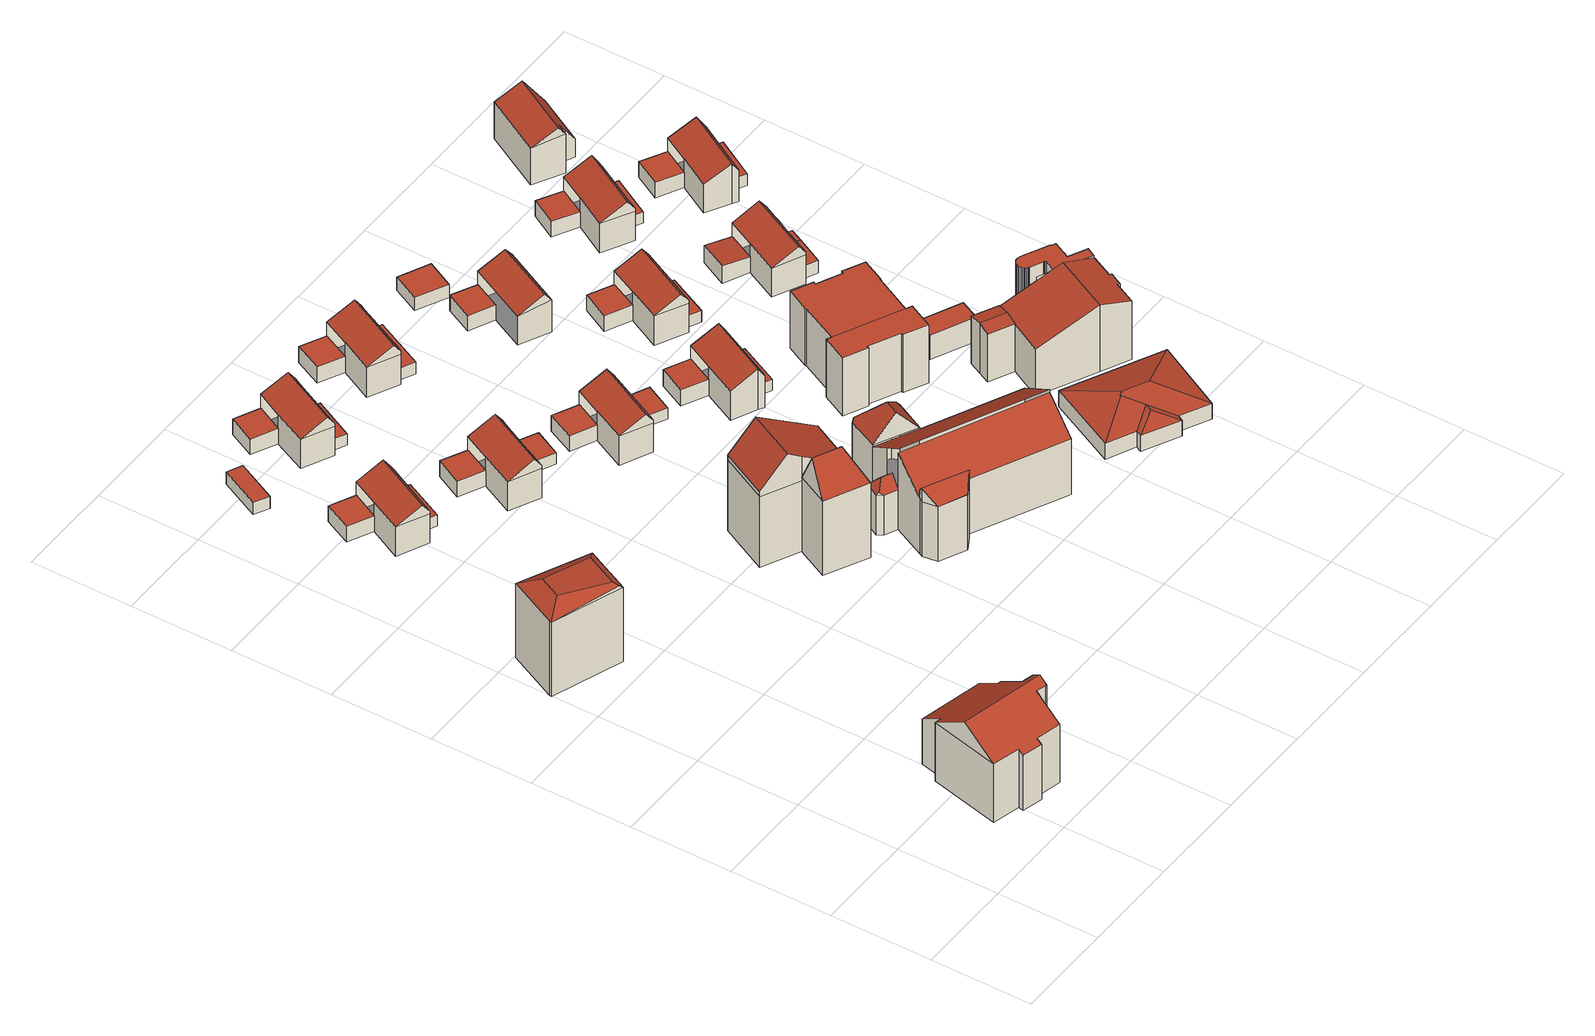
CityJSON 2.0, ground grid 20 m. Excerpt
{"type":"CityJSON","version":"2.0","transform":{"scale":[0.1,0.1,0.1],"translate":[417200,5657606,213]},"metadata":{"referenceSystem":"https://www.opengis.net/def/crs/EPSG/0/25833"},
"CityObjects":{
"building1":{"type":"Building","attributes":{"Dachtyp_tdc":"tdcFreeFormRoof","Gemeindeschluessel":14612000,"Dachneigung":33.65,"QualitaetDacherkennung":61,"Geometrietyp2DReferenz":"3000","measuredHeight":17.89,"function":"31001_9998","roofType":"5000"},"geometry":[{"type":"Solid","lod":"2","boundaries":[[[[0,1,2,3]],[[1,4,5,2]],[[4,6,7,5]],[[6,8,9,7]],[[8,10,11,9]],[[10,12,13,11]],[[12,14,15,13]],[[14,16,17,15]],[[16,18,19,17]],[[18,20,21,19]],[[20,22,23,21]],[[22,24,25,23]],[[26,1,0,27,28,29,30,31,32,33]],[[22,20,18,16,14,12,10,8,6,4,26,33,24]],[[32,24,33]],[[4,1,26]],[[25,34,35,36,37,38,39,3,2,5,7,9,11,13,15,17,19,21,23]],[[24,32,34,25]],[[32,31,35,34]],[[31,30,36,35]],[[30,29,37,36]],[[29,28,38,37]],[[28,27,39,38]],[[27,0,3,39]]]],"semantics":{"surfaces":[{"type":"WallSurface"},{"type":"RoofSurface"},{"type":"GroundSurface"}],"values":[[0,0,0,0,0,0,0,0,0,0,0,0,1,1,0,0,2,0,0,0,0,0,0,0]]}}]},
"building2":{"type":"Building","attributes":{"Dachtyp_tdc":"tdcFreeFormRoof","Gemeindeschluessel":14612000,"Dachneigung":3.62,"QualitaetDacherkennung":45,"Geometrietyp2DReferenz":"3000","measuredHeight":18.39,"function":"31001_9998","roofType":"5000"},"geometry":[{"type":"Solid","lod":"2","boundaries":[[[[40,41,42,43]],[[41,44,45,42]],[[44,46,47,45]],[[46,48,49,47]],[[48,40,43,49]],[[40,48,50,51,52]],[[52,51,53,54,41]],[[53,55,46,44,54]],[[55,50,48,46]],[[51,50,55,53]],[[44,41,54]],[[41,40,52]],[[43,42,45,47,49]]]],"semantics":{"surfaces":[{"type":"WallSurface"},{"type":"RoofSurface"},{"type":"GroundSurface"}],"values":[[0,0,0,0,0,1,1,1,1,1,0,0,2]]}}]},
"building3":{"type":"Building","attributes":{"Gemeindeschluessel":14612000,"Geometrietyp2DReferenz":"3000","function":"31001_9998","roofType":"9999"},"children":["building3-1","building3-2"]},
"building3-1":{"type":"BuildingPart","attributes":{"Dachtyp_tdc":"tdcPolyFlatRoof","Dachneigung":0,"QualitaetDacherkennung":70,"Geometrietyp2DReferenz":"3000","measuredHeight":3.49,"roofType":"1000"},"parents":["building3"],"geometry":[{"type":"MultiSurface","lod":"2","boundaries":[[[56,57,58,59]],[[57,60,61,58]],[[60,62,63,61]],[[62,60,57,56]],[[59,58,61,63]]],"semantics":{"surfaces":[{"type":"WallSurface"},{"type":"RoofSurface"},{"type":"GroundSurface"}],"values":[0,0,0,1,2]}}]},
"building3-2":{"type":"BuildingPart","attributes":{"Dachtyp_tdc":"tdcGableRoof","Dachneigung":25.85,"QualitaetDacherkennung":81,"Geometrietyp2DReferenz":"3000","measuredHeight":9.02,"roofType":"3100"},"parents":["building3"],"geometry":[{"type":"MultiSurface","lod":"2","boundaries":[[[64,65,66,63,62]],[[65,67,68,66]],[[67,69,70,68]],[[69,71,72,70]],[[71,73,74,72]],[[73,75,56,59,74]],[[64,75,73,76,77]],[[78,79,80,81,77,76]],[[64,77,81,65]],[[65,81,80,67]],[[67,80,79,69]],[[69,79,78,71]],[[71,78,76,73]],[[59,63,66,68,70,72,74]]],"semantics":{"surfaces":[{"type":"WallSurface"},{"type":"RoofSurface"},{"type":"GroundSurface"}],"values":[0,0,0,0,0,0,1,1,0,0,0,0,0,2]}}]},
"building4":{"type":"Building","attributes":{"Dachtyp_tdc":"tdcPolyFlatRoof","Gemeindeschluessel":14612000,"Dachneigung":0,"QualitaetDacherkennung":76,"Geometrietyp2DReferenz":"3000","measuredHeight":2.73,"function":"31001_9998","roofType":"1000"},"geometry":[{"type":"Solid","lod":"2","boundaries":[[[[82,83,84,85]],[[83,86,87,84]],[[86,88,89,87]],[[88,82,85,89]],[[88,86,83,82]],[[85,84,87,89]]]],"semantics":{"surfaces":[{"type":"WallSurface"},{"type":"RoofSurface"},{"type":"GroundSurface"}],"values":[[0,0,0,0,1,2]]}}]},
"building5":{"type":"Building","attributes":{"Dachtyp_tdc":"tdcPolyFlatRoof","Gemeindeschluessel":14612000,"Dachneigung":0,"QualitaetDacherkennung":77,"Geometrietyp2DReferenz":"3000","measuredHeight":2.48,"function":"31001_9998","roofType":"1000"},"geometry":[{"type":"Solid","lod":"2","boundaries":[[[[90,91,92,93]],[[91,94,95,92]],[[94,96,97,95]],[[96,90,93,97]],[[96,94,91,90]],[[93,92,95,97]]]],"semantics":{"surfaces":[{"type":"WallSurface"},{"type":"RoofSurface"},{"type":"GroundSurface"}],"values":[[0,0,0,0,1,2]]}}]},
"building6":{"type":"Building","attributes":{"Gemeindeschluessel":14612000,"Geometrietyp2DReferenz":"3000","function":"31001_9998","roofType":"9999"},"children":["building6-1","building6-2"]},
"building6-1":{"type":"BuildingPart","attributes":{"Dachtyp_tdc":"tdcGableRoof","Dachneigung":25.81,"QualitaetDacherkennung":81,"Geometrietyp2DReferenz":"3000","measuredHeight":9.02,"roofType":"3100"},"parents":["building6"],"geometry":[{"type":"MultiSurface","lod":"2","boundaries":[[[98,99,100,101,102]],[[99,103,104,100]],[[103,105,106,104]],[[105,107,108,106]],[[107,109,110,108]],[[109,111,112,113,110]],[[98,111,109,114,115]],[[116,117,118,119,115,114]],[[98,115,119,99]],[[99,119,118,103]],[[103,118,117,105]],[[105,117,116,107]],[[107,116,114,109]],[[113,101,100,104,106,108,110]]],"semantics":{"surfaces":[{"type":"WallSurface"},{"type":"RoofSurface"},{"type":"GroundSurface"}],"values":[0,0,0,0,0,0,1,1,0,0,0,0,0,2]}}]},
"building6-2":{"type":"BuildingPart","attributes":{"Dachtyp_tdc":"tdcPolyFlatRoof","Dachneigung":0,"QualitaetDacherkennung":62,"Geometrietyp2DReferenz":"3000","measuredHeight":3.47,"roofType":"1000"},"parents":["building6"],"geometry":[{"type":"MultiSurface","lod":"2","boundaries":[[[112,120,121,113]],[[120,122,123,121]],[[122,102,101,123]],[[102,122,120,112]],[[113,121,123,101]]],"semantics":{"surfaces":[{"type":"WallSurface"},{"type":"RoofSurface"},{"type":"GroundSurface"}],"values":[0,0,0,1,2]}}]},
"building7":{"type":"Building","attributes":{"Gemeindeschluessel":14612000,"Geometrietyp2DReferenz":"3000","function":"31001_9998","roofType":"9999"},"children":["building7-1","building7-2"]},
"building7-1":{"type":"BuildingPart","attributes":{"Dachtyp_tdc":"tdcPolyFlatRoof","Dachneigung":0,"QualitaetDacherkennung":64,"Geometrietyp2DReferenz":"3000","measuredHeight":3.41,"roofType":"1000"},"parents":["building7"],"geometry":[{"type":"MultiSurface","lod":"2","boundaries":[[[124,125,126,127]],[[125,128,129,126]],[[128,130,131,129]],[[130,128,125,124]],[[127,126,129,131]]],"semantics":{"surfaces":[{"type":"WallSurface"},{"type":"RoofSurface"},{"type":"GroundSurface"}],"values":[0,0,0,1,2]}}]},
"building7-2":{"type":"BuildingPart","attributes":{"Dachtyp_tdc":"tdcGableRoof","Dachneigung":25.8,"QualitaetDacherkennung":80,"Geometrietyp2DReferenz":"3000","measuredHeight":9.04,"roofType":"3100"},"parents":["building7"],"geometry":[{"type":"MultiSurface","lod":"2","boundaries":[[[132,133,134,131,130]],[[133,135,136,134]],[[135,137,138,136]],[[137,139,140,138]],[[139,141,142,140]],[[141,143,124,127,142]],[[132,143,141,144,145]],[[146,147,148,149,145,144]],[[132,145,149,133]],[[133,149,148,135]],[[135,148,147,137]],[[137,147,146,139]],[[139,146,144,141]],[[127,131,134,136,138,140,142]]],"semantics":{"surfaces":[{"type":"WallSurface"},{"type":"RoofSurface"},{"type":"GroundSurface"}],"values":[0,0,0,0,0,0,1,1,0,0,0,0,0,2]}}]},
"building8":{"type":"Building","attributes":{"Dachtyp_tdc":"tdcPolyFlatRoof","Gemeindeschluessel":14612000,"Dachneigung":0,"QualitaetDacherkennung":77,"Geometrietyp2DReferenz":"3000","measuredHeight":2.46,"function":"31001_9998","roofType":"1000"},"geometry":[{"type":"Solid","lod":"2","boundaries":[[[[150,151,152,136]],[[151,153,154,152]],[[153,155,138,154]],[[155,150,136,138]],[[155,153,151,150]],[[136,152,154,138]]]],"semantics":{"surfaces":[{"type":"WallSurface"},{"type":"RoofSurface"},{"type":"GroundSurface"}],"values":[[0,0,0,0,1,2]]}}]},
"building9":{"type":"Building","attributes":{"Dachtyp_tdc":"tdcPolyFlatRoof","Gemeindeschluessel":14612000,"Dachneigung":0,"QualitaetDacherkennung":84,"Geometrietyp2DReferenz":"3000","measuredHeight":2.47,"function":"31001_9998","roofType":"1000"},"geometry":[{"type":"Solid","lod":"2","boundaries":[[[[156,157,158,159]],[[157,160,161,158]],[[160,162,163,161]],[[162,156,159,163]],[[162,160,157,156]],[[159,158,161,163]]]],"semantics":{"surfaces":[{"type":"WallSurface"},{"type":"RoofSurface"},{"type":"GroundSurface"}],"values":[[0,0,0,0,1,2]]}}]},
"building10":{"type":"Building","attributes":{"Gemeindeschluessel":14612000,"Geometrietyp2DReferenz":"3000","function":"31001_9998","roofType":"9999"},"children":["building10-1","building10-2"]},
"building10-1":{"type":"BuildingPart","attributes":{"Dachtyp_tdc":"tdcGableRoof","Dachneigung":31.12,"QualitaetDacherkennung":4,"Geometrietyp2DReferenz":"3000","measuredHeight":22.89,"roofType":"3100"},"parents":["building10"],"geometry":[{"type":"MultiSurface","lod":"2","boundaries":[[[164,165,166,167]],[[165,168,169,166]],[[168,170,171,169]],[[170,172,173,171]],[[170,174,175,176,177,172]],[[178,175,174,179]],[[168,179,174,170]],[[165,178,179,168]],[[164,180,176,175,178,165]],[[173,167,166,169,171]]],"semantics":{"surfaces":[{"type":"WallSurface"},{"type":"RoofSurface"},{"type":"GroundSurface"}],"values":[0,0,0,0,1,1,0,0,0,2]}}]},
"building10-2":{"type":"BuildingPart","attributes":{"Dachtyp_tdc":"tdcFreeFormRoof","Dachneigung":63.81,"QualitaetDacherkennung":2,"Geometrietyp2DReferenz":"3000","measuredHeight":23.56,"roofType":"5000"},"parents":["building10"],"geometry":[{"type":"MultiSurface","lod":"2","boundaries":[[[181,182,183,173,172]],[[182,184,185,183]],[[184,180,164,167,185]],[[186,180,184]],[[187,186,184,182]],[[187,182,181]],[[186,187,181,177,180]],[[173,183,185,167]]],"semantics":{"surfaces":[{"type":"WallSurface"},{"type":"RoofSurface"},{"type":"GroundSurface"}],"values":[0,0,0,0,1,1,1,2]}}]},
"building11":{"type":"Building","attributes":{"Gemeindeschluessel":14612000,"Geometrietyp2DReferenz":"3000","function":"31001_9998","roofType":"9999"},"children":["building11-1","building11-2"]},
"building11-1":{"type":"BuildingPart","attributes":{"Dachtyp_tdc":"tdcPolyFlatRoof","Dachneigung":0,"QualitaetDacherkennung":63,"Geometrietyp2DReferenz":"3000","measuredHeight":3.48,"roofType":"1000"},"parents":["building11"],"geometry":[{"type":"MultiSurface","lod":"2","boundaries":[[[188,189,190,191]],[[189,192,193,190]],[[192,194,195,193]],[[194,192,189,188]],[[191,190,193,195]]],"semantics":{"surfaces":[{"type":"WallSurface"},{"type":"RoofSurface"},{"type":"GroundSurface"}],"values":[0,0,0,1,2]}}]},
"building11-2":{"type":"BuildingPart","attributes":{"Dachtyp_tdc":"tdcGableRoof","Dachneigung":25.8,"QualitaetDacherkennung":82,"Geometrietyp2DReferenz":"3000","measuredHeight":9.02,"roofType":"3100"},"parents":["building11"],"geometry":[{"type":"MultiSurface","lod":"2","boundaries":[[[196,197,198,199]],[[200,201,202,203]],[[204,205,201,200]],[[203,202,206,207]],[[191,195,208,209,210,211,212]],[[204,200,208,195,194]],[[200,203,209,208]],[[203,207,210,209]],[[207,196,211,210]],[[196,199,212,211]],[[199,213,188,191,212]],[[213,199,198,205,204]],[[206,202,201,205,198,197]],[[207,206,197,196]]],"semantics":{"surfaces":[{"type":"WallSurface"},{"type":"GroundSurface"},{"type":"RoofSurface"}],"values":[0,0,0,0,1,0,0,0,0,0,0,2,2,0]}}]},
"building12":{"type":"Building","attributes":{"Gemeindeschluessel":14612000,"Geometrietyp2DReferenz":"3000","function":"31001_9998","roofType":"9999"},"children":["building12-1","building12-2"]},
"building12-1":{"type":"BuildingPart","attributes":{"Dachtyp_tdc":"tdcPolyFlatRoof","Dachneigung":0,"QualitaetDacherkennung":66,"Geometrietyp2DReferenz":"3000","measuredHeight":3.59,"roofType":"1000"},"parents":["building12"],"geometry":[{"type":"MultiSurface","lod":"2","boundaries":[[[214,215,216,217]],[[215,218,219,216]],[[218,220,221,219]],[[220,218,215,214]],[[217,216,219,221]]],"semantics":{"surfaces":[{"type":"WallSurface"},{"type":"RoofSurface"},{"type":"GroundSurface"}],"values":[0,0,0,1,2]}}]},
"building12-2":{"type":"BuildingPart","attributes":{"Dachtyp_tdc":"tdcGableRoof","Dachneigung":25.83,"QualitaetDacherkennung":81,"Geometrietyp2DReferenz":"3000","measuredHeight":9.26,"roofType":"3100"},"parents":["building12"],"geometry":[{"type":"MultiSurface","lod":"2","boundaries":[[[222,223,224,221,220]],[[223,225,226,224]],[[225,227,228,226]],[[227,229,230,228]],[[229,231,232,230]],[[231,233,214,217,232]],[[233,231,234,235,222]],[[236,237,238,235,234,239]],[[227,236,239,229]],[[229,239,234,231]],[[223,238,237,225]],[[222,235,238,223]],[[225,237,236,227]],[[217,221,224,226,228,230,232]]],"semantics":{"surfaces":[{"type":"WallSurface"},{"type":"RoofSurface"},{"type":"GroundSurface"}],"values":[0,0,0,0,0,0,1,1,0,0,0,0,0,2]}}]},
"building13":{"type":"Building","attributes":{"Dachtyp_tdc":"tdcPolyFlatRoof","Gemeindeschluessel":14612000,"Dachneigung":0,"QualitaetDacherkennung":89,"Geometrietyp2DReferenz":"3000","measuredHeight":2.47,"function":"31001_9998","roofType":"1000"},"geometry":[{"type":"Solid","lod":"2","boundaries":[[[[240,241,242,243]],[[241,244,245,242]],[[244,246,247,245]],[[246,240,243,247]],[[246,244,241,240]],[[243,242,245,247]]]],"semantics":{"surfaces":[{"type":"WallSurface"},{"type":"RoofSurface"},{"type":"GroundSurface"}],"values":[[0,0,0,0,1,2]]}}]},
"building14":{"type":"Building","attributes":{"Dachtyp_tdc":"tdcPolyFlatRoof","Gemeindeschluessel":14612000,"Dachneigung":0,"QualitaetDacherkennung":73,"Geometrietyp2DReferenz":"3000","measuredHeight":2.58,"function":"31001_9998","roofType":"1000"},"geometry":[{"type":"Solid","lod":"2","boundaries":[[[[248,249,250,226]],[[249,251,252,250]],[[251,253,228,252]],[[253,248,226,228]],[[253,251,249,248]],[[226,250,252,228]]]],"semantics":{"surfaces":[{"type":"WallSurface"},{"type":"RoofSurface"},{"type":"GroundSurface"}],"values":[[0,0,0,0,1,2]]}}]},
"building15":{"type":"Building","attributes":{"Gemeindeschluessel":14612000,"Geometrietyp2DReferenz":"3000","function":"31001_9998","roofType":"9999"},"children":["building15-1","building15-2","building15-3","building15-4","building15-5"]},
"building15-1":{"type":"BuildingPart","attributes":{"Dachtyp_tdc":"tdcPolyFlatRoof","Dachneigung":35.91,"QualitaetDacherkennung":66,"Geometrietyp2DReferenz":"3000","measuredHeight":17.99,"roofType":"2100"},"parents":["building15"],"geometry":[{"type":"MultiSurface","lod":"2","boundaries":[[[254,255,256,257,258]],[[259,260,261,262,263]],[[264,254,258,265]],[[264,260,259,266,255,254]],[[258,257,267,262,261,265]]],"semantics":{"surfaces":[{"type":"WallSurface"},{"type":"RoofSurface"},{"type":"GroundSurface"}],"values":[0,0,0,1,2]}}]},
"building15-2":{"type":"BuildingPart","attributes":{"Dachtyp_tdc":"tdcPolyFlatRoof","Dachneigung":34.49,"QualitaetDacherkennung":58,"Geometrietyp2DReferenz":"3000","measuredHeight":17.2,"roofType":"2100"},"parents":["building15"],"geometry":[{"type":"MultiSurface","lod":"2","boundaries":[[[268,269,267,270,271]],[[256,272,273,257]],[[272,274,275,276,273]],[[274,272,256,269,268]],[[270,267,257,273,276]]],"semantics":{"surfaces":[{"type":"WallSurface"},{"type":"RoofSurface"},{"type":"GroundSurface"}],"values":[0,0,0,1,2]}}]},
"building15-3":{"type":"BuildingPart","attributes":{"Dachtyp_tdc":"tdcFreeFormRoof","Dachneigung":48.82,"QualitaetDacherkennung":27,"Geometrietyp2DReferenz":"3000","measuredHeight":15.2,"roofType":"5000"},"parents":["building15"],"geometry":[{"type":"MultiSurface","lod":"2","boundaries":[[[277,278,279,280]],[[278,281,282,279]],[[281,283,284,282]],[[283,271,270,284]],[[275,277,280,276]],[[285,286,287,288,289]],[[290,288,287,291,281,292]],[[277,290,292,278]],[[278,292,281]],[[283,291,287,286,285,271]],[[281,291,283]],[[275,289,288,290,277]],[[271,285,289,275]],[[280,279,282,284,270,276]]],"semantics":{"surfaces":[{"type":"WallSurface"},{"type":"RoofSurface"},{"type":"GroundSurface"}],"values":[0,0,0,0,0,1,1,0,0,0,0,0,0,2]}}]},
"building15-4":{"type":"BuildingPart","attributes":{"Dachtyp_tdc":"tdcFreeFormRoof","Dachneigung":52.57,"QualitaetDacherkennung":51,"Geometrietyp2DReferenz":"3000","measuredHeight":11.23,"roofType":"5000"},"parents":["building15"],"geometry":[{"type":"MultiSurface","lod":"2","boundaries":[[[293,294,295,267]],[[294,296,297,295]],[[296,298,299,297]],[[298,300,301,299]],[[300,263,262,301]],[[302,303,298,296,304]],[[293,305,302,304,294]],[[305,263,300,303,302]],[[296,294,304]],[[300,298,303]],[[267,295,297,299,301,262]]],"semantics":{"surfaces":[{"type":"WallSurface"},{"type":"RoofSurface"},{"type":"GroundSurface"}],"values":[0,0,0,0,0,1,1,1,0,0,2]}}]},
"building15-5":{"type":"BuildingPart","attributes":{"Dachtyp_tdc":"tdcFreeFormRoof","Dachneigung":49.71,"QualitaetDacherkennung":55,"Geometrietyp2DReferenz":"3000","measuredHeight":17.68,"roofType":"5000"},"parents":["building15"],"geometry":[{"type":"MultiSurface","lod":"2","boundaries":[[[306,307,308,261,260]],[[307,309,310,308]],[[309,311,312,310]],[[311,313,314,312]],[[313,315,264,265,314]],[[316,317,311,309,318]],[[319,316,318,307,306]],[[315,313,317,316,319]],[[309,307,318]],[[313,311,317]],[[306,315,319]],[[265,261,308,310,312,314]]],"semantics":{"surfaces":[{"type":"WallSurface"},{"type":"RoofSurface"},{"type":"GroundSurface"}],"values":[0,0,0,0,0,1,1,1,0,0,0,2]}}]},
"building16":{"type":"Building","attributes":{"Gemeindeschluessel":14612000,"Geometrietyp2DReferenz":"3000","function":"31001_9998","roofType":"9999"},"children":["building16-1","building16-2"]},
"building16-1":{"type":"BuildingPart","attributes":{"Dachtyp_tdc":"tdcGableRoof","Dachneigung":25.86,"QualitaetDacherkennung":77,"Geometrietyp2DReferenz":"3000","measuredHeight":9.02,"roofType":"3100"},"parents":["building16"],"geometry":[{"type":"MultiSurface","lod":"2","boundaries":[[[320,321,322,323]],[[321,324,325,322]],[[324,326,327,325]],[[326,328,329,330,327]],[[331,332,333,334,335]],[[332,336,337,333]],[[336,338,339,337]],[[338,320,323,339]],[[332,331,328,326,324]],[[324,321,320,338,336,332]],[[323,322,325,327,330,334,333,337,339]]],"semantics":{"surfaces":[{"type":"WallSurface"},{"type":"RoofSurface"},{"type":"GroundSurface"}],"values":[0,0,0,0,0,0,0,0,1,1,2]}}]},
"building16-2":{"type":"BuildingPart","attributes":{"Dachtyp_tdc":"tdcPolyFlatRoof","Dachneigung":0,"QualitaetDacherkennung":65,"Geometrietyp2DReferenz":"3000","measuredHeight":3.59,"roofType":"1000"},"parents":["building16"],"geometry":[{"type":"MultiSurface","lod":"2","boundaries":[[[329,340,341,330]],[[340,342,343,341]],[[342,335,334,343]],[[335,342,340,329]],[[330,341,343,334]]],"semantics":{"surfaces":[{"type":"WallSurface"},{"type":"RoofSurface"},{"type":"GroundSurface"}],"values":[0,0,0,1,2]}}]},
"building17":{"type":"Building","attributes":{"Dachtyp_tdc":"tdcPolyFlatRoof","Gemeindeschluessel":14612000,"Dachneigung":0,"QualitaetDacherkennung":82,"Geometrietyp2DReferenz":"3000","measuredHeight":2.52,"function":"31001_9998","roofType":"1000"},"geometry":[{"type":"Solid","lod":"2","boundaries":[[[[344,345,346,339]],[[345,347,348,346]],[[347,349,323,348]],[[349,344,339,323]],[[349,347,345,344]],[[339,346,348,323]]]],"semantics":{"surfaces":[{"type":"WallSurface"},{"type":"RoofSurface"},{"type":"GroundSurface"}],"values":[[0,0,0,0,1,2]]}}]},
"building18":{"type":"Building","attributes":{"Gemeindeschluessel":14612000,"Geometrietyp2DReferenz":"3000","function":"31001_9998","roofType":"9999"},"children":["building18-1","building18-2"]},
"building18-1":{"type":"BuildingPart","attributes":{"Dachtyp_tdc":"tdcPolyFlatRoof","Dachneigung":0,"QualitaetDacherkennung":64,"Geometrietyp2DReferenz":"3000","measuredHeight":3.46,"roofType":"1000"},"parents":["building18"],"geometry":[{"type":"MultiSurface","lod":"2","boundaries":[[[350,351,352,353]],[[354,355,356,357]],[[355,350,353,356]],[[355,354,351,350]],[[353,352,357,356]]],"semantics":{"surfaces":[{"type":"WallSurface"},{"type":"RoofSurface"},{"type":"GroundSurface"}],"values":[0,0,0,1,2]}}]},
"building18-2":{"type":"BuildingPart","attributes":{"Dachtyp_tdc":"tdcGableRoof","Dachneigung":25.65,"QualitaetDacherkennung":82,"Geometrietyp2DReferenz":"3000","measuredHeight":8.98,"roofType":"3100"},"parents":["building18"],"geometry":[{"type":"MultiSurface","lod":"2","boundaries":[[[358,359,360,361]],[[359,362,363,360]],[[364,358,361,352,351]],[[362,359,365]],[[358,364,366]],[[359,358,366,365]],[[364,362,365,366]],[[361,360,363,357,352]]],"semantics":{"surfaces":[{"type":"WallSurface"},{"type":"RoofSurface"},{"type":"GroundSurface"}],"values":[0,0,0,0,0,1,1,2]}}]},
"building19":{"type":"Building","attributes":{"Dachtyp_tdc":"tdcPolyFlatRoof","Gemeindeschluessel":14612000,"Dachneigung":0,"QualitaetDacherkennung":62,"Geometrietyp2DReferenz":"3000","measuredHeight":2.96,"function":"31001_9998","roofType":"1000"},"geometry":[{"type":"Solid","lod":"2","boundaries":[[[[367,368,369,370]],[[368,371,372,369]],[[371,373,374,372]],[[373,367,370,374]],[[373,371,368,367]],[[370,369,372,374]]]],"semantics":{"surfaces":[{"type":"WallSurface"},{"type":"RoofSurface"},{"type":"GroundSurface"}],"values":[[0,0,0,0,1,2]]}}]},
"building20":{"type":"Building","attributes":{"Gemeindeschluessel":14612000,"Geometrietyp2DReferenz":"3000","function":"31001_9998","roofType":"9999"},"children":["building20-1","building20-2"]},
"building20-1":{"type":"BuildingPart","attributes":{"Dachtyp_tdc":"tdcGableRoof","Dachneigung":25.71,"QualitaetDacherkennung":83,"Geometrietyp2DReferenz":"3000","measuredHeight":9.01,"roofType":"3100"},"parents":["building20"],"geometry":[{"type":"MultiSurface","lod":"2","boundaries":[[[375,376,377,378,379]],[[376,380,381,377]],[[380,382,383,381]],[[382,384,385,383]],[[384,386,387,385]],[[386,388,389,387]],[[388,390,391,392,389]],[[390,388,393,394,375]],[[395,396,397,398,394,393,399]],[[384,395,399,386]],[[386,399,393,388]],[[375,394,398,376]],[[376,398,397,380]],[[380,397,396,382]],[[382,396,395,384]],[[392,378,377,381,383,385,387,389]]],"semantics":{"surfaces":[{"type":"WallSurface"},{"type":"RoofSurface"},{"type":"GroundSurface"}],"values":[0,0,0,0,0,0,0,1,1,0,0,0,0,0,0,2]}}]},
"building20-2":{"type":"BuildingPart","attributes":{"Dachtyp_tdc":"tdcPolyFlatRoof","Dachneigung":0,"QualitaetDacherkennung":68,"Geometrietyp2DReferenz":"3000","measuredHeight":3.48,"roofType":"1000"},"parents":["building20"],"geometry":[{"type":"MultiSurface","lod":"2","boundaries":[[[391,400,401,392]],[[400,402,403,401]],[[402,379,378,403]],[[379,402,400,391]],[[392,401,403,378]]],"semantics":{"surfaces":[{"type":"WallSurface"},{"type":"RoofSurface"},{"type":"GroundSurface"}],"values":[0,0,0,1,2]}}]},
"building21":{"type":"Building","attributes":{"Gemeindeschluessel":14612000,"Geometrietyp2DReferenz":"3000","function":"31001_9998","roofType":"9999"},"children":["building21-1","building21-2"]},
"building21-1":{"type":"BuildingPart","attributes":{"Dachtyp_tdc":"tdcPolyFlatRoof","Dachneigung":0,"QualitaetDacherkennung":64,"Geometrietyp2DReferenz":"3000","measuredHeight":12.6,"roofType":"1000"},"parents":["building21"],"geometry":[{"type":"MultiSurface","lod":"2","boundaries":[[[404,405,406,407]],[[405,408,409,406]],[[408,410,411,409]],[[410,412,413,411]],[[412,414,415,413]],[[414,416,417,415]],[[416,418,419,417]],[[418,420,421,419]],[[420,422,423,421]],[[422,424,425,423]],[[424,426,427,425]],[[426,424,422,420,418,416,414,412,410,408,405,404]],[[407,406,409,411,413,415,417,419,421,423,425,427]]],"semantics":{"surfaces":[{"type":"WallSurface"},{"type":"RoofSurface"},{"type":"GroundSurface"}],"values":[0,0,0,0,0,0,0,0,0,0,0,1,2]}}]},
"building21-2":{"type":"BuildingPart","attributes":{"Dachtyp_tdc":"tdcPolyFlatRoof","Dachneigung":0,"QualitaetDacherkennung":37,"Geometrietyp2DReferenz":"3000","measuredHeight":12.81,"roofType":"1000"},"parents":["building21"],"geometry":[{"type":"MultiSurface","lod":"2","boundaries":[[[428,429,430,431]],[[429,432,433,430]],[[432,434,435,433]],[[434,436,437,435]],[[436,438,439,437]],[[438,440,441,439]],[[440,442,407,441]],[[442,404,407]],[[443,427,426]],[[443,444,445,427]],[[444,428,431,445]],[[444,443,442,440,438,436,434,432,429,428]],[[431,430,433,435,437,439,441,407,427,445]]],"semantics":{"surfaces":[{"type":"WallSurface"},{"type":"RoofSurface"},{"type":"GroundSurface"}],"values":[0,0,0,0,0,0,0,0,0,0,0,1,2]}}]},
"building22":{"type":"Building","attributes":{"Dachtyp_tdc":"tdcPolyFlatRoof","Gemeindeschluessel":14612000,"Dachneigung":0,"QualitaetDacherkennung":68,"Geometrietyp2DReferenz":"3000","measuredHeight":2.48,"function":"31001_9998","roofType":"1000"},"geometry":[{"type":"Solid","lod":"2","boundaries":[[[[446,447,383,385]],[[447,448,381,383]],[[448,449,450,381]],[[449,451,452,450]],[[451,446,385,452]],[[451,449,448,447,446]],[[385,383,381,450,452]]]],"semantics":{"surfaces":[{"type":"WallSurface"},{"type":"RoofSurface"},{"type":"GroundSurface"}],"values":[[0,0,0,0,0,1,2]]}}]},
"building23":{"type":"Building","attributes":{"Dachtyp_tdc":"tdcFreeFormRoof","Gemeindeschluessel":14612000,"Dachneigung":16.73,"QualitaetDacherkennung":21,"Geometrietyp2DReferenz":"3000","measuredHeight":5.74,"function":"31001_9998","roofType":"5000"},"geometry":[{"type":"Solid","lod":"2","boundaries":[[[[453,454,455,456]],[[454,457,458,455]],[[457,459,460,458]],[[459,461,462,460]],[[461,463,464,462]],[[463,465,466,464]],[[465,467,468,466]],[[467,453,456,468]],[[469,470,471,467,465]],[[472,469,465,463]],[[473,472,463,461]],[[473,461,459]],[[470,469,472,473,459,457]],[[474,471,470,457,454]],[[474,454,453]],[[471,474,453,467]],[[456,455,458,460,462,464,466,468]]]],"semantics":{"surfaces":[{"type":"WallSurface"},{"type":"RoofSurface"},{"type":"GroundSurface"}],"values":[[0,0,0,0,0,0,0,0,1,1,1,1,1,1,1,1,2]]}}]},
"building24":{"type":"Building","attributes":{"Dachtyp_tdc":"tdcPolyFlatRoof","Gemeindeschluessel":14612000,"Dachneigung":0,"QualitaetDacherkennung":87,"Geometrietyp2DReferenz":"3000","measuredHeight":5.4,"function":"31001_9998","roofType":"1000"},"geometry":[{"type":"Solid","lod":"2","boundaries":[[[[475,476,477,478]],[[476,479,480,477]],[[479,481,482,480]],[[481,475,478,482]],[[481,479,476,475]],[[478,477,480,482]]]],"semantics":{"surfaces":[{"type":"WallSurface"},{"type":"RoofSurface"},{"type":"GroundSurface"}],"values":[[0,0,0,0,1,2]]}}]},
"building25":{"type":"Building","attributes":{"Gemeindeschluessel":14612000,"Geometrietyp2DReferenz":"3000","function":"31001_9998","roofType":"9999"},"children":["building25-1","building25-2","building25-3"]},
"building25-1":{"type":"BuildingPart","attributes":{"Dachtyp_tdc":"tdcPolyFlatRoof","Dachneigung":0,"QualitaetDacherkennung":46,"Geometrietyp2DReferenz":"3000","measuredHeight":13.69,"roofType":"1000"},"parents":["building25"],"geometry":[{"type":"MultiSurface","lod":"2","boundaries":[[[483,484,485,486]],[[484,487,488,485]],[[487,489,490,488]],[[489,491,492,490]],[[491,493,494,492]],[[493,495,496,494]],[[495,497,498,496]],[[497,499,500,498]],[[499,501,502,500]],[[501,503,504,502]],[[503,505,506,504]],[[505,507,508,506]],[[507,509,510,508]],[[509,511,512,510]],[[511,513,514,512]],[[513,515,516,514]],[[515,517,518,516]],[[517,519,520,518]],[[519,521,522,520]],[[521,523,524,522]],[[523,525,526,524]],[[525,527,528,526]],[[527,529,530,528]],[[529,531,532,530]],[[531,533,534,532]],[[533,535,536,534]],[[535,537,538,536]],[[537,539,540,538]],[[539,541,542,540]],[[541,543,544,542]],[[543,545,546,544]],[[545,547,548,546]],[[547,549,550,548]],[[549,551,552,550]],[[551,553,554,555,552]],[[483,486,556]],[[557,558,559,553,551,549,547,545,543,541,539,537,535,533,531,529,527,525,523,521,519,517,515,513,511,509,507,505,503,501,499,497,495,493,491,489,487,484,483]],[[485,488,490,492,494,496,498,500,502,504,506,508,510,512,514,516,518,520,522,524,526,528,530,532,534,536,538,540,542,544,546,548,550,552,555,560,486]]],"semantics":{"surfaces":[{"type":"WallSurface"},{"type":"RoofSurface"},{"type":"GroundSurface"}],"values":[0,0,0,0,0,0,0,0,0,0,0,0,0,0,0,0,0,0,0,0,0,0,0,0,0,0,0,0,0,0,0,0,0,0,0,0,1,2]}}]},
"building25-2":{"type":"BuildingPart","attributes":{"Dachtyp_tdc":"tdcGableRoof","Dachneigung":19.6,"QualitaetDacherkennung":33,"Geometrietyp2DReferenz":"3000","measuredHeight":14.82,"roofType":"3100"},"parents":["building25"],"geometry":[{"type":"MultiSurface","lod":"2","boundaries":[[[561,556,486,562]],[[554,563,564,555]],[[563,565,566,564]],[[565,567,568,566]],[[567,569,570,568]],[[569,571,572,570]],[[571,573,574,572]],[[573,575,576,574]],[[575,577,578,576]],[[577,579,580,578]],[[575,573,571,569,567,565,563,554,559,581]],[[581,557,556,561,582,579,577,575]],[[562,486,560,555,564,566,568,570,572,574,576,578,580,583]]],"semantics":{"surfaces":[{"type":"WallSurface"},{"type":"RoofSurface"},{"type":"GroundSurface"}],"values":[0,0,0,0,0,0,0,0,0,0,1,1,2]}}]},
"building25-3":{"type":"BuildingPart","attributes":{"Dachtyp_tdc":"tdcGableRoof","Dachneigung":10.05,"QualitaetDacherkennung":69,"Geometrietyp2DReferenz":"3000","measuredHeight":11.08,"roofType":"3100"},"parents":["building25"],"geometry":[{"type":"MultiSurface","lod":"2","boundaries":[[[584,585,586,587]],[[585,588,561,562,586]],[[589,590,591,580,579]],[[590,584,587,591]],[[592,588,585,584]],[[584,590,589,592]],[[587,586,562,583,580,591]]],"semantics":{"surfaces":[{"type":"WallSurface"},{"type":"RoofSurface"},{"type":"GroundSurface"}],"values":[0,0,0,0,1,1,2]}}]},
"building26":{"type":"Building","attributes":{"Gemeindeschluessel":14612000,"Geometrietyp2DReferenz":"3000","function":"31001_9998","roofType":"9999"},"children":["building26-1","building26-2"]},
"building26-1":{"type":"BuildingPart","attributes":{"Dachtyp_tdc":"tdcGableRoof","Dachneigung":25.85,"QualitaetDacherkennung":81,"Geometrietyp2DReferenz":"3000","measuredHeight":9.01,"roofType":"3100"},"parents":["building26"],"geometry":[{"type":"MultiSurface","lod":"2","boundaries":[[[593,594,595,596,597]],[[594,598,599,595]],[[598,600,601,599]],[[600,602,603,601]],[[602,604,605,603]],[[604,606,607,605]],[[606,608,609,607]],[[608,610,611,612,609]],[[610,608,613,614,593]],[[615,616,617,618,619,614,613,620]],[[604,615,620,606]],[[606,620,613,608]],[[593,614,619,594]],[[594,619,618,598]],[[598,618,617,600]],[[600,617,616,602]],[[602,616,615,604]],[[612,596,595,599,601,603,605,607,609]]],"semantics":{"surfaces":[{"type":"WallSurface"},{"type":"RoofSurface"},{"type":"GroundSurface"}],"values":[0,0,0,0,0,0,0,0,1,1,0,0,0,0,0,0,0,2]}}]},
"building26-2":{"type":"BuildingPart","attributes":{"Dachtyp_tdc":"tdcPolyFlatRoof","Dachneigung":4.28,"QualitaetDacherkennung":63,"Geometrietyp2DReferenz":"3000","measuredHeight":3.8,"roofType":"2100"},"parents":["building26"],"geometry":[{"type":"MultiSurface","lod":"2","boundaries":[[[611,621,622,612]],[[621,623,624,622]],[[623,597,596,624]],[[597,623,621,611]],[[612,622,624,596]]],"semantics":{"surfaces":[{"type":"WallSurface"},{"type":"RoofSurface"},{"type":"GroundSurface"}],"values":[0,0,0,1,2]}}]},
"building27":{"type":"Building","attributes":{"Gemeindeschluessel":14612000,"Geometrietyp2DReferenz":"3000","function":"31001_9998","roofType":"9999"},"children":["building27-1","building27-2"]},
"building27-1":{"type":"BuildingPart","attributes":{"Dachtyp_tdc":"tdcGableRoof","Dachneigung":26.04,"QualitaetDacherkennung":82,"Geometrietyp2DReferenz":"3000","measuredHeight":9.03,"roofType":"3100"},"parents":["building27"],"geometry":[{"type":"MultiSurface","lod":"2","boundaries":[[[625,626,627,628,629]],[[626,630,631,627]],[[630,632,633,631]],[[632,634,635,633]],[[634,636,637,635]],[[636,638,639,640,637]],[[638,636,641,642,625]],[[641,643,644,645,646,642]],[[625,642,646,626]],[[626,646,645,630]],[[630,645,644,632]],[[632,644,643,634]],[[634,643,641,636]],[[640,628,627,631,633,635,637]]],"semantics":{"surfaces":[{"type":"WallSurface"},{"type":"RoofSurface"},{"type":"GroundSurface"}],"values":[0,0,0,0,0,0,1,1,0,0,0,0,0,2]}}]},
"building27-2":{"type":"BuildingPart","attributes":{"Dachtyp_tdc":"tdcPolyFlatRoof","Dachneigung":0,"QualitaetDacherkennung":58,"Geometrietyp2DReferenz":"3000","measuredHeight":3.4,"roofType":"1000"},"parents":["building27"],"geometry":[{"type":"MultiSurface","lod":"2","boundaries":[[[639,647,648,640]],[[647,649,650,648]],[[649,629,628,650]],[[629,649,647,639]],[[640,648,650,628]]],"semantics":{"surfaces":[{"type":"WallSurface"},{"type":"RoofSurface"},{"type":"GroundSurface"}],"values":[0,0,0,1,2]}}]},
"building28":{"type":"Building","attributes":{"Dachtyp_tdc":"tdcPolyFlatRoof","Gemeindeschluessel":14612000,"Dachneigung":0,"QualitaetDacherkennung":63,"Geometrietyp2DReferenz":"3000","measuredHeight":2.68,"function":"31001_9998","roofType":"1000"},"geometry":[{"type":"Solid","lod":"2","boundaries":[[[[651,652,653,654]],[[652,655,605,653]],[[655,656,603,605]],[[656,651,654,603]],[[656,655,652,651]],[[654,653,605,603]]]],"semantics":{"surfaces":[{"type":"WallSurface"},{"type":"RoofSurface"},{"type":"GroundSurface"}],"values":[[0,0,0,0,1,2]]}}]},
"building29":{"type":"Building","attributes":{"Dachtyp_tdc":"tdcPolyFlatRoof","Gemeindeschluessel":14612000,"Dachneigung":0,"QualitaetDacherkennung":64,"Geometrietyp2DReferenz":"3000","measuredHeight":2.69,"function":"31001_9998","roofType":"1000"},"geometry":[{"type":"Solid","lod":"2","boundaries":[[[[657,658,599,601]],[[658,659,660,599]],[[659,651,654,660]],[[651,656,603,654]],[[651,659,658,657,656]],[[603,601,599,660,654]],[[656,657,601,603]]]],"semantics":{"surfaces":[{"type":"WallSurface"},{"type":"RoofSurface"},{"type":"GroundSurface"}],"values":[[0,0,0,0,1,2,0]]}}]},
"building30":{"type":"Building","attributes":{"Dachtyp_tdc":"tdcPolyFlatRoof","Gemeindeschluessel":14612000,"Dachneigung":0,"QualitaetDacherkennung":58,"Geometrietyp2DReferenz":"3000","measuredHeight":2.52,"function":"31001_9998","roofType":"1000"},"geometry":[{"type":"Solid","lod":"2","boundaries":[[[[661,662,663,664]],[[662,665,666,663]],[[665,667,668,666]],[[667,661,664,668]],[[667,665,662,661]],[[664,663,666,668]]]],"semantics":{"surfaces":[{"type":"WallSurface"},{"type":"RoofSurface"},{"type":"GroundSurface"}],"values":[[0,0,0,0,1,2]]}}]},
"building31":{"type":"Building","attributes":{"Gemeindeschluessel":14612000,"Geometrietyp2DReferenz":"3000","function":"31001_9998","roofType":"9999"},"children":["building31-1","building31-2"]},
"building31-1":{"type":"BuildingPart","attributes":{"Dachtyp_tdc":"tdcPolyFlatRoof","Dachneigung":0,"QualitaetDacherkennung":60,"Geometrietyp2DReferenz":"3000","measuredHeight":3.47,"roofType":"1000"},"parents":["building31"],"geometry":[{"type":"MultiSurface","lod":"2","boundaries":[[[669,670,671,672]],[[670,673,674,671]],[[673,675,676,674]],[[675,673,670,669]],[[672,671,674,676]]],"semantics":{"surfaces":[{"type":"WallSurface"},{"type":"RoofSurface"},{"type":"GroundSurface"}],"values":[0,0,0,1,2]}}]},
"building31-2":{"type":"BuildingPart","attributes":{"Dachtyp_tdc":"tdcGableRoof","Dachneigung":25.56,"QualitaetDacherkennung":82,"Geometrietyp2DReferenz":"3000","measuredHeight":8.99,"roofType":"3100"},"parents":["building31"],"geometry":[{"type":"MultiSurface","lod":"2","boundaries":[[[677,678,679,680]],[[678,681,682,679]],[[681,683,684,682]],[[683,685,669,672,684]],[[686,687,688,676,675]],[[687,689,690,688]],[[689,691,692,690]],[[691,677,680,692]],[[687,686,685,683,681]],[[681,678,677,691,689,687]],[[680,679,682,684,672,676,688,690,692]]],"semantics":{"surfaces":[{"type":"WallSurface"},{"type":"RoofSurface"},{"type":"GroundSurface"}],"values":[0,0,0,0,0,0,0,0,1,1,2]}}]},
"building32":{"type":"Building","attributes":{"Dachtyp_tdc":"tdcFreeFormRoof","Gemeindeschluessel":14612000,"Dachneigung":55.62,"QualitaetDacherkennung":67,"Geometrietyp2DReferenz":"3000","measuredHeight":10.67,"function":"31001_9998","roofType":"5000"},"geometry":[{"type":"Solid","lod":"2","boundaries":[[[[693,694,695,696]],[[694,697,698,695]],[[697,699,700,698]],[[699,701,702,700]],[[703,704,699,697]],[[705,701,704,703,694,693]],[[697,694,703]],[[701,699,704]],[[702,706,696,695,698,700]],[[701,705,706,702]],[[705,693,696,706]]]],"semantics":{"surfaces":[{"type":"WallSurface"},{"type":"RoofSurface"},{"type":"GroundSurface"}],"values":[[0,0,0,0,1,1,0,0,2,0,0]]}}]},
"building33":{"type":"Building","attributes":{"Dachtyp_tdc":"tdcPolyFlatRoof","Gemeindeschluessel":14612000,"Dachneigung":0,"QualitaetDacherkennung":80,"Geometrietyp2DReferenz":"3000","measuredHeight":2.51,"function":"31001_9998","roofType":"1000"},"geometry":[{"type":"Solid","lod":"2","boundaries":[[[[707,708,709,710]],[[708,711,712,709]],[[711,713,714,712]],[[713,707,710,714]],[[713,711,708,707]],[[710,709,712,714]]]],"semantics":{"surfaces":[{"type":"WallSurface"},{"type":"RoofSurface"},{"type":"GroundSurface"}],"values":[[0,0,0,0,1,2]]}}]}
},
"vertices":[
[224,99,264],[246,93,265],[246,93,98],[224,99,98],[238,60,265],[238,60,98],[235,60,265],[235,60,98],[216,65,265],[216,65,98],[212,49,254],[212,49,98],[206,22,235],[206,22,98],[203,10,227],[203,10,98],[153,22,227],[153,22,98],[151,12,220],[151,12,98],[111,22,221],[111,22,98],[113,32,228],[113,32,98],[59,46,228],[59,46,98],[242,76,276],[237,151,229],[232,152,229],[242,198,198],[115,227,198],[104,182,229],[91,185,229],[75,115,276],[91,185,98],[104,182,98],[115,227,98],[242,198,98],[232,152,98],[237,151,98],
[140,842,170],[1,893,169],[1,893,5],[140,842,5],[1,897,169],[1,897,5],[49,997,169],[49,997,5],[183,933,170],[183,933,5],[161,921,182],[130,856,182],[132,845,177],[44,910,189],[1,894,169],[65,954,189],
[83,1302,145],[35,1326,145],[35,1326,110],[83,1302,110],[61,1380,145],[61,1380,110],[109,1356,145],[109,1356,110],
[109,1356,175],[168,1327,175],[168,1327,110],[163,1316,175],[163,1316,110],[123,1236,175],[123,1236,110],[110,1209,175],[110,1209,110],[51,1238,175],[51,1238,110],[83,1302,175],[98,1215,200],[156,1333,200],[110,1209,181],[123,1236,181],[163,1316,181],[168,1327,181],
[52,1578,130],[81,1564,130],[81,1564,103],[52,1578,103],[41,1483,130],[41,1483,103],[13,1498,130],[13,1498,103],
[123,1236,135],[163,1316,135],[163,1316,111],[123,1236,111],[191,1302,135],[191,1302,111],[152,1222,135],[152,1222,111],
[302,1261,180],[361,1232,180],[361,1232,115],[302,1261,115],[302,1261,150],[356,1221,180],[356,1221,115],[329,1168,180],[329,1168,115],[303,1114,180],[303,1114,115],[244,1143,180],[244,1143,115],[276,1208,180],[276,1208,150],[276,1208,115],[291,1120,206],[349,1238,206],[303,1114,187],[329,1168,187],[356,1221,187],[361,1232,187],
[227,1232,150],[227,1232,115],[254,1285,150],[254,1285,115],
[177,1557,144],[129,1581,144],[129,1581,110],[177,1557,110],[155,1634,144],[155,1634,110],[204,1610,144],[204,1610,110],
[204,1610,175],[263,1581,175],[263,1581,110],[250,1555,175],[250,1555,110],[210,1474,175],[210,1474,110],[205,1463,175],[205,1463,110],[146,1492,175],[146,1492,110],[177,1557,175],[193,1469,200],[251,1587,200],[205,1463,181],[210,1474,181],[250,1555,181],[263,1581,181],
[250,1555,135],[278,1541,135],[278,1541,110],[238,1460,135],[238,1460,110],[210,1474,135],
[356,1221,141],[412,1193,141],[412,1193,116],[356,1221,116],[386,1140,141],[386,1140,116],[329,1168,141],[329,1168,116],
[505,728,193],[433,764,193],[433,764,36],[505,728,36],[481,860,193],[481,860,36],[635,783,193],[635,783,36],[587,687,193],[587,687,36],[529,836,265],[481,740,265],[505,728,248],[575,693,201],[433,764,204],[481,860,204],[505,728,201],
[587,687,201],[557,625,201],[557,625,36],[475,666,201],[475,666,36],[490,697,271],[541,672,271],
[468,1113,156],[420,1136,156],[420,1136,121],[468,1113,121],[446,1190,156],[446,1190,121],[494,1166,156],[494,1166,121],
[496,1019,186],[496,1019,193],[484,1025,211],[437,1048,186],[554,1137,186],[554,1137,192],[548,1126,193],[548,1126,186],[494,1166,186],[542,1143,211],[522,1073,193],[522,1073,186],[554,1137,121],[548,1126,121],[522,1073,121],[496,1019,121],[437,1048,121],[468,1113,186],
[383,1561,151],[335,1585,151],[335,1585,115],[383,1561,115],[361,1639,151],[361,1639,115],[409,1615,151],[409,1615,115],
[409,1615,182],[469,1586,182],[469,1586,115],[463,1575,182],[463,1575,115],[415,1476,182],[415,1476,115],[410,1467,182],[410,1467,115],[351,1496,182],[351,1496,115],[383,1561,182],[399,1473,207],[457,1591,207],[415,1476,189],[463,1575,188],[469,1586,188],[410,1467,189],
[522,1073,146],[548,1126,146],[548,1126,122],[522,1073,122],[605,1099,146],[605,1099,122],[578,1045,146],[578,1045,122],
[463,1575,141],[494,1560,141],[494,1560,115],[446,1461,141],[446,1461,115],[415,1476,141],
[941,572,155],[906,499,214],[906,499,207],[906,499,35],[941,572,35],[658,660,187],[677,701,155],[677,701,35],[658,660,35],[658,660,124],[759,661,155],[759,661,35],[641,626,215],[641,626,35],
[611,563,158],[641,626,206],[611,563,35],[611,563,157],[875,435,158],[875,435,35],[693,523,158],[693,523,157],[693,523,35],
[689,516,157],[663,501,157],[663,501,35],[689,516,35],[611,526,157],[611,526,35],[607,555,157],[607,555,35],[611,563,175],[609,559,183],[608,556,187],[689,516,187],[693,523,175],[689,516,186],[607,555,186],[663,501,158],
[641,626,123],[617,638,123],[617,638,35],[610,649,123],[610,649,35],[620,669,123],[620,669,35],[634,672,124],[634,672,35],[630,652,147],[625,670,130],[613,645,129],[649,643,147],
[677,701,160],[705,760,159],[705,760,35],[719,765,160],[719,765,35],[783,734,158],[783,734,35],[788,721,158],[788,721,35],[759,661,158],[731,709,212],[785,727,163],[712,762,165],[718,681,212],
[701,951,197],[688,924,197],[688,924,126],[701,951,126],[677,930,217],[677,930,126],[629,953,191],[629,953,126],[661,1018,191],[661,1018,162],[661,1018,126],[687,1072,191],[735,1048,217],[735,1048,126],[687,1072,126],[687,1072,162],[746,1042,197],[746,1042,126],[741,1032,197],[741,1032,126],
[613,1042,162],[613,1042,126],[639,1095,162],[639,1095,126],
[741,1032,151],[769,1018,151],[769,1018,126],[730,937,151],[730,937,126],[701,951,151],
[593,1491,167],[641,1467,167],[641,1467,133],[593,1491,133],[615,1414,167],[566,1437,167],[566,1437,133],[615,1414,133],
[700,1438,204],[642,1320,204],[642,1320,133],[700,1438,133],[583,1349,197],[583,1349,133],[641,1467,197],[630,1326,222],[688,1444,222],
[634,1520,146],[575,1549,146],[575,1549,117],[634,1520,117],[601,1603,146],[601,1603,117],[661,1574,146],[661,1574,117],
[772,1281,192],[831,1252,192],[831,1252,127],[772,1281,127],[772,1281,162],[818,1225,192],[818,1225,127],[796,1180,192],[796,1180,127],[778,1144,192],[778,1144,127],[773,1133,192],[773,1133,127],[714,1163,192],[714,1163,127],[746,1227,192],[746,1227,162],[746,1227,127],[761,1140,217],[819,1258,217],[778,1144,199],[796,1180,199],[818,1225,199],[831,1252,199],[773,1133,199],
[697,1251,162],[697,1251,127],[724,1305,162],[724,1305,127],
[799,863,228],[836,940,228],[836,940,102],[799,863,102],[835,941,228],[835,941,102],[858,987,228],[858,987,102],[899,967,228],[899,967,102],[897,962,228],[897,962,102],[945,938,228],[945,938,102],[948,943,228],[948,943,102],[989,923,228],[989,923,102],[967,878,228],[967,878,102],[966,878,228],[966,878,102],[927,800,228],[927,800,102],
[913,746,231],[869,768,231],[869,768,102],[913,746,102],[870,772,231],[870,772,102],[811,801,231],[811,801,102],[809,797,231],[809,797,102],[765,819,231],[765,819,102],[789,868,231],[789,868,102],[799,863,231],[927,800,231],[937,795,231],[937,795,102],
[778,1144,152],[796,1180,152],[818,1225,152],[846,1211,152],[846,1211,127],[807,1130,152],[807,1130,127],
[1185,450,121],[1114,313,121],[1114,313,86],[1185,450,86],[1057,342,121],[1057,342,86],[1051,331,121],[1051,331,86],[981,367,121],[981,367,86],[986,378,121],[986,378,86],[931,405,121],[931,405,86],[999,543,121],[999,543,86],[1026,437,142],[1026,438,142],[1034,440,144],[1039,396,133],[1032,381,133],[1081,416,144],
[1057,773,161],[1039,735,161],[1039,735,107],[1057,773,107],[958,773,161],[958,773,107],[976,812,161],[976,812,107],
[1120,668,223],[1150,653,223],[1150,653,86],[1120,668,86],[1160,674,223],[1160,674,86],[1161,675,223],[1161,675,86],[1161,676,223],[1161,676,86],[1160,677,223],[1160,677,86],[1160,678,223],[1160,678,86],[1159,679,223],[1159,679,86],[1158,679,223],[1158,679,86],[1134,691,223],[1134,691,86],[1132,692,223],[1132,692,86],[1132,693,223],[1132,693,86],[1130,694,223],[1130,694,86],[1128,696,223],[1128,696,86],[1127,698,223],[1127,698,86],[1126,700,223],[1126,700,86],[1126,703,223],[1126,703,86],[1125,706,223],[1125,706,86],[1126,708,223],[1126,708,86],[1126,711,223],[1126,711,86],[1127,713,223],[1127,713,86],[1129,715,223],[1129,715,86],[1131,717,223],[1131,717,86],[1133,719,223],[1133,719,86],[1135,720,223],[1135,720,86],[1137,721,223],[1137,721,86],[1140,721,223],[1140,721,86],[1143,721,223],[1143,721,86],[1145,720,223],[1145,720,86],[1148,720,223],[1148,720,86],[1200,694,223],[1200,694,86],[1200,692,223],[1200,692,86],[1208,688,223],[1208,688,86],[1191,654,223],[1191,654,86],[1227,636,223],[1227,636,86],[1218,619,223],[1218,619,217],[1218,619,86],[1120,668,216],[1137,659,223],[1165,645,223],[1200,628,223],[1165,645,86],
[1055,700,190],[1055,700,86],[1219,618,217],[1219,618,86],[1198,575,217],[1198,575,86],[1203,573,215],[1203,573,86],[1190,547,215],[1190,547,86],[1185,550,217],[1185,550,86],[1164,507,217],[1164,507,86],[1110,534,234],[1110,534,86],[999,589,190],[999,589,86],[1031,652,190],[1031,652,86],[1165,645,234],[1043,676,190],[1043,676,86],
[996,699,197],[1008,724,192],[1008,724,86],[996,699,86],[1055,700,192],[1031,652,192],[984,675,192],[984,675,86],[1043,676,197],
[975,1181,198],[1034,1152,198],[1034,1152,134],[975,1181,134],[975,1181,168],[1021,1125,198],[1021,1125,134],[1016,1114,198],[1016,1114,134],[1009,1101,198],[1009,1101,134],[982,1046,198],[982,1046,134],[976,1034,198],[976,1034,134],[917,1063,198],[917,1063,134],[949,1127,198],[949,1127,168],[949,1127,134],[964,1039,224],[1022,1158,224],[982,1046,205],[1009,1101,205],[1016,1114,205],[1021,1125,205],[1034,1152,205],[976,1034,205],
[900,1151,172],[900,1151,134],[927,1205,172],[927,1205,134],
[914,1477,200],[971,1446,200],[971,1446,135],[914,1477,135],[914,1477,169],[966,1435,200],[966,1435,135],[923,1358,200],[923,1358,135],[908,1330,200],[908,1330,135],[850,1362,200],[850,1362,135],[885,1425,200],[885,1425,169],[885,1425,135],[896,1337,226],[960,1452,226],[908,1330,206],[923,1358,206],[966,1435,206],[971,1446,206],
[838,1452,169],[838,1452,135],[867,1503,169],[867,1503,135],
[1038,1086,161],[1011,1032,161],[1011,1032,134],[1038,1086,134],[982,1046,161],[1009,1101,161],
[1016,1114,161],[1021,1125,161],[1050,1111,161],[1050,1111,134],
[966,1435,161],[994,1420,161],[994,1420,136],[966,1435,136],[951,1343,161],[951,1343,136],[923,1358,161],[923,1358,136],
[1056,1331,177],[1008,1357,177],[1008,1357,143],[1056,1331,143],[1037,1409,177],[1037,1409,143],[1085,1383,177],[1085,1383,143],
[1093,1262,213],[1078,1236,213],[1078,1236,143],[1093,1262,143],[1067,1242,232],[1067,1242,143],[1021,1268,207],[1021,1268,143],[1056,1331,207],[1085,1383,207],[1131,1357,232],[1131,1357,143],[1142,1351,213],[1142,1351,143],[1137,1340,213],[1137,1340,143],
[1012,1554,207],[999,1530,207],[999,1530,120],[1012,1554,120],[942,1562,201],[942,1562,120],[1005,1677,201],[1005,1677,120],[1090,1632,163],[1090,1632,120],[987,1536,226],[1052,1652,226],[1041,1539,160],[1041,1539,120],
[1137,1340,168],[1164,1325,168],[1164,1325,142],[1137,1340,142],[1120,1247,168],[1120,1247,142],[1093,1262,168],[1093,1262,142]
]}
